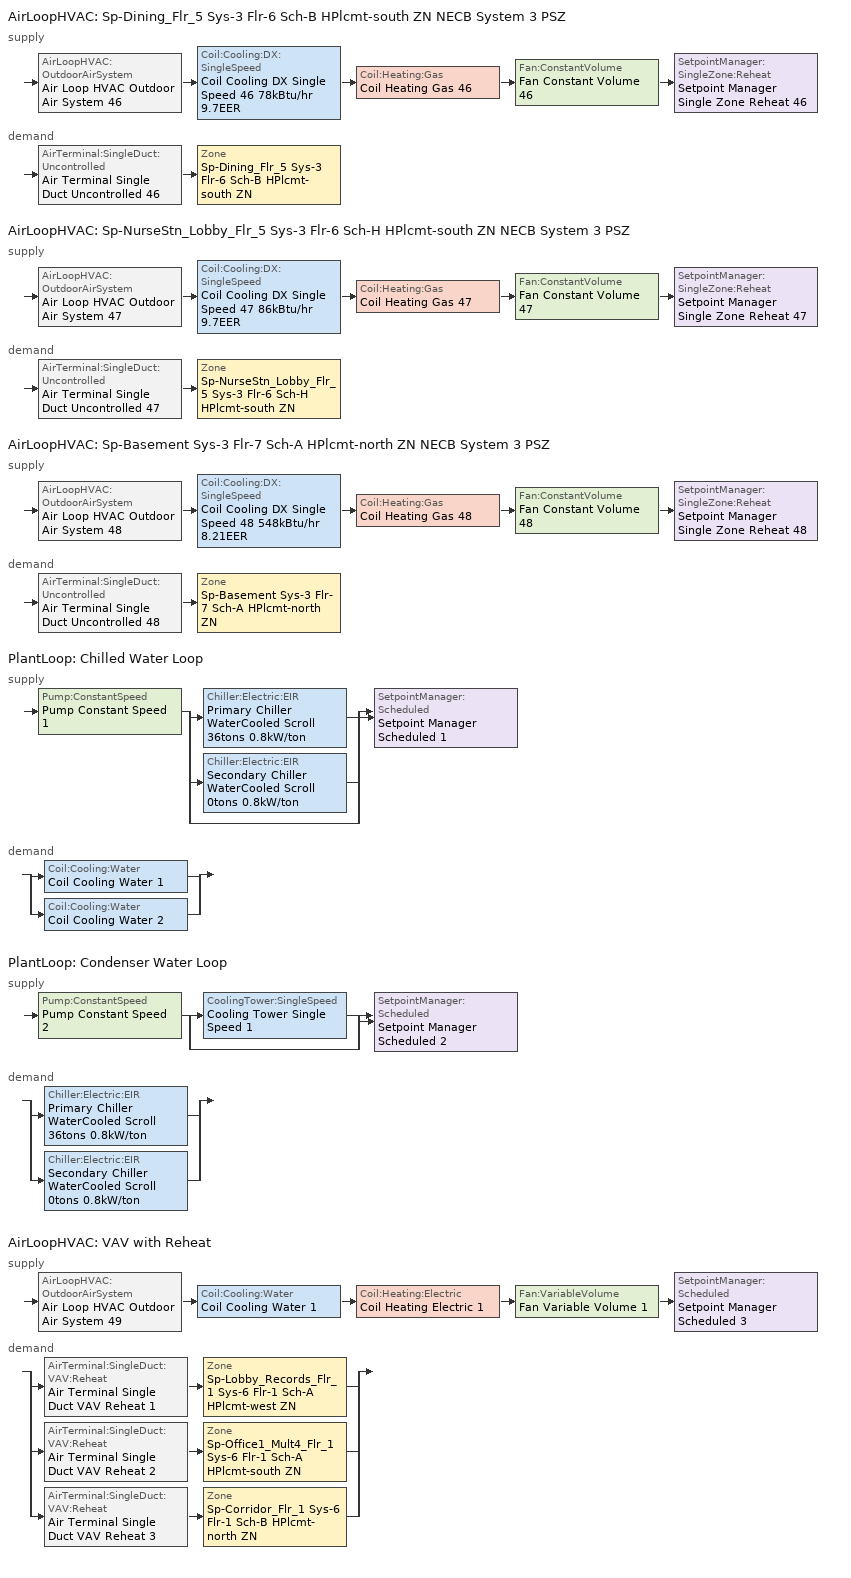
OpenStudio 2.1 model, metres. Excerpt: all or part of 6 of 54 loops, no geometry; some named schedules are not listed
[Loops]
AirLoopHVAC 'Sp-Dining_Flr_5 Sys-3 Flr-6 Sch-B HPlcmt-south ZN NECB System 3 PSZ'
 supply: AirLoopHVAC:OutdoorAirSystem 'Air Loop HVAC Outdoor Air System 46' > Coil:Cooling:DX:SingleSpeed 'Coil Cooling DX Single Speed 46 78kBtu/hr 9.7EER' > Coil:Heating:Gas 'Coil Heating Gas 46' > Fan:ConstantVolume 'Fan Constant Volume 46' > SetpointManager:SingleZone:Reheat 'Setpoint Manager Single Zone Reheat 46'
 demand: AirTerminal:SingleDuct:Uncontrolled 'Air Terminal Single Duct Uncontrolled 46' > Zone 'Sp-Dining_Flr_5 Sys-3 Flr-6 Sch-B HPlcmt-south ZN'
AirLoopHVAC 'Sp-NurseStn_Lobby_Flr_5 Sys-3 Flr-6 Sch-H HPlcmt-south ZN NECB System 3 PSZ'
 supply: AirLoopHVAC:OutdoorAirSystem 'Air Loop HVAC Outdoor Air System 47' > Coil:Cooling:DX:SingleSpeed 'Coil Cooling DX Single Speed 47 86kBtu/hr 9.7EER' > Coil:Heating:Gas 'Coil Heating Gas 47' > Fan:ConstantVolume 'Fan Constant Volume 47' > SetpointManager:SingleZone:Reheat 'Setpoint Manager Single Zone Reheat 47'
 demand: AirTerminal:SingleDuct:Uncontrolled 'Air Terminal Single Duct Uncontrolled 47' > Zone 'Sp-NurseStn_Lobby_Flr_5 Sys-3 Flr-6 Sch-H HPlcmt-south ZN'
AirLoopHVAC 'Sp-Basement Sys-3 Flr-7 Sch-A HPlcmt-north ZN NECB System 3 PSZ'
 supply: AirLoopHVAC:OutdoorAirSystem 'Air Loop HVAC Outdoor Air System 48' > Coil:Cooling:DX:SingleSpeed 'Coil Cooling DX Single Speed 48 548kBtu/hr 8.21EER' > Coil:Heating:Gas 'Coil Heating Gas 48' > Fan:ConstantVolume 'Fan Constant Volume 48' > SetpointManager:SingleZone:Reheat 'Setpoint Manager Single Zone Reheat 48'
 demand: AirTerminal:SingleDuct:Uncontrolled 'Air Terminal Single Duct Uncontrolled 48' > Zone 'Sp-Basement Sys-3 Flr-7 Sch-A HPlcmt-north ZN'
PlantLoop 'Chilled Water Loop'
 supply: Pump:ConstantSpeed 'Pump Constant Speed 1' > split
  | Chiller:Electric:EIR 'Primary Chiller WaterCooled Scroll 36tons 0.8kW/ton'
  | Chiller:Electric:EIR 'Secondary Chiller WaterCooled Scroll 0tons 0.8kW/ton'
  | bypass
  join > SetpointManager:Scheduled 'Setpoint Manager Scheduled 1'
 demand: split
  | Coil:Cooling:Water 'Coil Cooling Water 1'
  | Coil:Cooling:Water 'Coil Cooling Water 2'
PlantLoop 'Condenser Water Loop'
 supply: Pump:ConstantSpeed 'Pump Constant Speed 2' > split
  | CoolingTower:SingleSpeed 'Cooling Tower Single Speed 1'
  | bypass
  join > SetpointManager:Scheduled 'Setpoint Manager Scheduled 2'
 demand: split
  | Chiller:Electric:EIR 'Primary Chiller WaterCooled Scroll 36tons 0.8kW/ton'
  | Chiller:Electric:EIR 'Secondary Chiller WaterCooled Scroll 0tons 0.8kW/ton'
AirLoopHVAC 'VAV with Reheat'
 supply: AirLoopHVAC:OutdoorAirSystem 'Air Loop HVAC Outdoor Air System 49' > Coil:Cooling:Water 'Coil Cooling Water 1' > Coil:Heating:Electric 'Coil Heating Electric 1' > Fan:VariableVolume 'Fan Variable Volume 1' > SetpointManager:Scheduled 'Setpoint Manager Scheduled 3'
 demand: split
  | AirTerminal:SingleDuct:VAV:Reheat 'Air Terminal Single Duct VAV Reheat 1' > Zone 'Sp-Lobby_Records_Flr_1 Sys-6 Flr-1 Sch-A HPlcmt-west ZN'
  | AirTerminal:SingleDuct:VAV:Reheat 'Air Terminal Single Duct VAV Reheat 2' > Zone 'Sp-Office1_Mult4_Flr_1 Sys-6 Flr-1 Sch-A HPlcmt-south ZN'
  | AirTerminal:SingleDuct:VAV:Reheat 'Air Terminal Single Duct VAV Reheat 3' > Zone 'Sp-Corridor_Flr_1 Sys-6 Flr-1 Sch-B HPlcmt-north ZN'
[Sizing:Zone] Zone Cooling Design Supply Air Temperature Input Method=SupplyAirTemperature; Zone Cooling Design Supply Air Temperature {C}=13; Zone Cooling Design Supply Air Temperature Difference {deltaC}=11.11; Zone Heating Design Supply Air Temperature Input Method=SupplyAirTemperature; Zone Heating Design Supply Air Temperature {C}=43; Zone Heating Design Supply Air Temperature Difference {deltaC}=11.11; Zone Cooling Design Supply Air Humidity Ratio {kg-H2O/kg-air}=0.0085; Zone Heating Design Supply Air Humidity Ratio {kg-H2O/kg-air}=0.008; Zone Heating Sizing Factor=1.3; Zone Cooling Sizing Factor=1.1; Cooling Design Air Flow Method=DesignDay; Heating Design Air Flow Method=DesignDay; Account for Dedicated Outdoor Air System=No; Dedicated Outdoor Air System Control Strategy=NeutralSupplyAir; Dedicated Outdoor Air Low Setpoint Temperature for Design {C}=autosize; Dedicated Outdoor Air High Setpoint Temperature for Design {C}=autosize
Sp-Dining_Flr_5 Sys-3 Flr-6 Sch-B HPlcmt-south ZN; Sp-NurseStn_Lobby_Flr_5 Sys-3 Flr-6 Sch-H HPlcmt-south ZN; Sp-Basement Sys-3 Flr-7 Sch-A HPlcmt-north ZN; Sp-Corridor_Flr_1 Sys-6 Flr-1 Sch-B HPlcmt-north ZN; Sp-Lobby_Records_Flr_1 Sys-6 Flr-1 Sch-A HPlcmt-west ZN; Sp-Office1_Mult4_Flr_1 Sys-6 Flr-1 Sch-A HPlcmt-south ZN
[Zone equipment]
Sp-Dining_Flr_5 Sys-3 Flr-6 Sch-B HPlcmt-south ZN: Air Terminal Single Duct Uncontrolled 46, Zone HVAC Baseboard Convective Water 46
Sp-NurseStn_Lobby_Flr_5 Sys-3 Flr-6 Sch-H HPlcmt-south ZN: Air Terminal Single Duct Uncontrolled 47, Zone HVAC Baseboard Convective Water 47
Sp-Basement Sys-3 Flr-7 Sch-A HPlcmt-north ZN: Air Terminal Single Duct Uncontrolled 48, Zone HVAC Baseboard Convective Water 48
Sp-Corridor_Flr_1 Sys-6 Flr-1 Sch-B HPlcmt-north ZN: Air Terminal Single Duct VAV Reheat 3, Zone HVAC Baseboard Convective Water 51
Sp-Lobby_Records_Flr_1 Sys-6 Flr-1 Sch-A HPlcmt-west ZN: Air Terminal Single Duct VAV Reheat 1, Zone HVAC Baseboard Convective Water 49
Sp-Office1_Mult4_Flr_1 Sys-6 Flr-1 Sch-A HPlcmt-south ZN: Air Terminal Single Duct VAV Reheat 2, Zone HVAC Baseboard Convective Water 50
[PlantLoop] Plant Loop Volume {m3}=Autocalculate; Load Distribution Scheme=Optimal
Chilled Water Loop; Condenser Water Loop
[Sizing:Plant] Loop Design Temperature Difference {deltaC}=6; Sizing Option=NonCoincident; Zone Timesteps in Averaging Window=1; Coincident Sizing Factor Mode=None
Name | Loop Type | Design Loop Exit Temperature {C}
Chilled Water Loop | Cooling | 7
Condenser Water Loop | Condenser | 29
[AirLoopHVAC] Design Supply Air Flow Rate {m3/s}=AutoSize
Name | Availability Schedule | Availability Manager
Sp-Dining_Flr_5 Sys-3 Flr-6 Sch-B HPlcmt-south ZN NECB System 3 PSZ | Sp-Dining_Flr_5 Sys-3 Flr-6 Sch-B HPlcmt-south ZN NECB System 3 PSZ Occ Sch | Availability Manager Night Cycle 8
Sp-NurseStn_Lobby_Flr_5 Sys-3 Flr-6 Sch-H HPlcmt-south ZN NECB System 3 PSZ | Sp-NurseStn_Lobby_Flr_5 Sys-3 Flr-6 Sch-H HPlcmt-south ZN NECB System 3 PSZ Occ Sch | Availability Manager Night Cycle 21
Sp-Basement Sys-3 Flr-7 Sch-A HPlcmt-north ZN NECB System 3 PSZ | Sp-Basement Sys-3 Flr-7 Sch-A HPlcmt-north ZN NECB System 3 PSZ Occ Sch | Availability Manager Night Cycle 1
VAV with Reheat | VAV with Reheat Occ Sch | Availability Manager Night Cycle 35
[Sizing:System] Type of Load to Size On=Sensible; Design Outdoor Air Flow Rate {m3/s}=Autosize; Preheat Design Temperature {C}=7; Preheat Design Humidity Ratio {kg-H2O/kg-Air}=0.008; Precool Design Temperature {C}=13; Precool Design Humidity Ratio {kg-H2O/kg-Air}=0.008; Central Cooling Design Supply Air Temperature {C}=13; Sizing Option=NonCoincident; 100% Outdoor Air in Cooling=No; 100% Outdoor Air in Heating=No; Central Cooling Design Supply Air Humidity Ratio {kg-H2O/kg-Air}=0.0085; Central Heating Design Supply Air Humidity Ratio {kg-H2O/kg-Air}=0.008; Cooling Design Air Flow Method=DesignDay; Cooling Design Air Flow Rate {m3/s}=0; Heating Design Air Flow Method=DesignDay; Heating Design Air Flow Rate {m3/s}=0; System Outdoor Air Method=ZoneSum; Zone Maximum Outdoor Air Fraction=1; Cooling Supply Air Flow Rate Per Floor Area {m3/s-m2}=0.00996765; Cooling Fraction of Autosized Cooling Supply Air Flow Rate=1; Cooling Supply Air Flow Rate Per Unit Cooling Capacity {m3/s-W}=3.94755e-05; Heating Supply Air Flow Rate Per Floor Area {m3/s-m2}=0.00996765; Heating Fraction of Autosized Heating Supply Air Flow Rate=1; Heating Fraction of Autosized Cooling Supply Air Flow Rate=1; Heating Supply Air Flow Rate Per Unit Heating Capacity {m3/s-W}=3.15882e-05; Cooling Design Capacity Method=CoolingDesignCapacity; Cooling Design Capacity {W}=autosize; Cooling Design Capacity Per Floor Area {W/m2}=234.7; Fraction of Autosized Cooling Design Capacity=1; Heating Design Capacity Method=HeatingDesignCapacity; Heating Design Capacity {W}=autosize; Heating Design Capacity Per Floor Area {W/m2}=157; Fraction of Autosized Heating Design Capacity=1; Central Cooling Capacity Control Method=OnOff
Name | Minimum System Air Flow Ratio | Central Heating Design Supply Air Temperature {C}
Sp-Dining_Flr_5 Sys-3 Flr-6 Sch-B HPlcmt-south ZN NECB System 3 PSZ; Sp-NurseStn_Lobby_Flr_5 Sys-3 Flr-6 Sch-H HPlcmt-south ZN NECB System 3 PSZ; Sp-Basement Sys-3 Flr-7 Sch-A HPlcmt-north ZN NECB System 3 PSZ | 1 | 43
VAV with Reheat | 0.3 | 13.1
[Fan:ConstantVolume] Availability Schedule=Always On Discrete; Fan Efficiency=0.39975; Pressure Rise {Pa}=640; Maximum Flow Rate {m3/s}=AutoSize; Motor Efficiency=0.615
Fan Constant Volume 46; Fan Constant Volume 47; Fan Constant Volume 48
[Coil:Heating:Gas] Availability Schedule=Always On Discrete; Gas Burner Efficiency=0.8; Nominal Capacity {W}=AutoSize; Parasitic Electric Load {W}=0; Parasitic Gas Load {W}=0
Coil Heating Gas 46; Coil Heating Gas 47; Coil Heating Gas 48
[Coil:Cooling:DX:SingleSpeed] Availability Schedule=Always On Discrete; Rated Total Cooling Capacity {W}=autosize; Rated Sensible Heat Ratio=autosize; Rated Air Flow Rate {m3/s}=autosize; Rated Evaporator Fan Power Per Volume Flow Rate {W/(m3/s)}=773.3; Condenser Type=AirCooled; Evaporative Condenser Effectiveness=0; Evaporative Condenser Air Flow Rate {m3/s}=Autosize; Evaporative Condenser Pump Rated Power Consumption {W}=Autosize; Crankcase Heater Capacity {W}=0; Maximum Outdoor Dry-Bulb Temperature for Crankcase Heater Operation {C}=0; Basin Heater Capacity {W/K}=0; Basin Heater Setpoint Temperature {C}=10
Name | Rated COP {W/W} | Total Cooling Capacity Function of Temperature Curve | Total Cooling Capacity Function of Flow Fraction Curve | Energy Input Ratio Function of Temperature Curve | Energy Input Ratio Function of Flow Fraction Curve | Part Load Fraction Correlation Curve
Coil Cooling DX Single Speed 46 78kBtu/hr 9.7EER | 3.33761 | DXCOOL-NECB2011-REF-CAPFT 40 | DXCOOL-NECB2011-REF-CAPFFLOW 40 | DXCOOL-NECB2011-REF-COOLEIRFT 40 | DXCOOL-NECB2011-REF-COOLEIRFFLOW 40 | DXCOOL-NECB2011-REF-COOLPLFFPLR 40
Coil Cooling DX Single Speed 47 86kBtu/hr 9.7EER | 3.34403 | DXCOOL-NECB2011-REF-CAPFT 41 | DXCOOL-NECB2011-REF-CAPFFLOW 41 | DXCOOL-NECB2011-REF-COOLEIRFT 41 | DXCOOL-NECB2011-REF-COOLEIRFFLOW 41 | DXCOOL-NECB2011-REF-COOLPLFFPLR 41
Coil Cooling DX Single Speed 48 548kBtu/hr 8.21EER | 3.12743 | DXCOOL-NECB2011-REF-CAPFT 42 | DXCOOL-NECB2011-REF-CAPFFLOW 42 | DXCOOL-NECB2011-REF-COOLEIRFT 42 | DXCOOL-NECB2011-REF-COOLEIRFFLOW 42 | DXCOOL-NECB2011-REF-COOLPLFFPLR 42
[Controller:OutdoorAir] Minimum Outdoor Air Flow Rate {m3/s}=0; Maximum Outdoor Air Flow Rate {m3/s}=Autosize; Economizer Control Type=DifferentialEnthalpy; Economizer Control Action Type=ModulateFlow; Lockout Type=NoLockout; Minimum Limit Type=FixedMinimum; High Humidity Control=No; Heat Recovery Bypass Control Type=BypassWhenWithinEconomizerLimits
Name | Minimum Outdoor Air Schedule | Controller Mechanical Ventilation
Controller Outdoor Air 46 | Sp-Dining_Flr_5 Sys-3 Flr-6 Sch-B HPlcmt-south ZN NECB System 3 PSZ Occ Sch | Controller Mechanical Ventilation 46
Controller Outdoor Air 47 | Sp-NurseStn_Lobby_Flr_5 Sys-3 Flr-6 Sch-H HPlcmt-south ZN NECB System 3 PSZ Occ Sch | Controller Mechanical Ventilation 47
Controller Outdoor Air 48 | Sp-Basement Sys-3 Flr-7 Sch-A HPlcmt-north ZN NECB System 3 PSZ Occ Sch | Controller Mechanical Ventilation 48
Controller Outdoor Air 49 | VAV with Reheat Occ Sch | Controller Mechanical Ventilation 49
[Controller:MechanicalVentilation] Availability Schedule=Always On Discrete; System Outdoor Air Method=ZoneSum
Controller Mechanical Ventilation 46; Controller Mechanical Ventilation 47; Controller Mechanical Ventilation 48; Controller Mechanical Ventilation 49
[AirLoopHVAC:OutdoorAirSystem]
Name | Controller
Air Loop HVAC Outdoor Air System 46 | Controller Outdoor Air 46
Air Loop HVAC Outdoor Air System 47 | Controller Outdoor Air 47
Air Loop HVAC Outdoor Air System 48 | Controller Outdoor Air 48
Air Loop HVAC Outdoor Air System 49 | Controller Outdoor Air 49
[SetpointManager:SingleZone:Reheat] Minimum Supply Air Temperature {C}=13; Maximum Supply Air Temperature {C}=43
Name | Control Zone
Setpoint Manager Single Zone Reheat 46 | Sp-Dining_Flr_5 Sys-3 Flr-6 Sch-B HPlcmt-south ZN
Setpoint Manager Single Zone Reheat 47 | Sp-NurseStn_Lobby_Flr_5 Sys-3 Flr-6 Sch-H HPlcmt-south ZN
Setpoint Manager Single Zone Reheat 48 | Sp-Basement Sys-3 Flr-7 Sch-A HPlcmt-north ZN
[AirTerminal:SingleDuct:Uncontrolled] Availability Schedule=Always On Discrete; Maximum Air Flow Rate {m3/s}=AutoSize
Air Terminal Single Duct Uncontrolled 46; Air Terminal Single Duct Uncontrolled 47; Air Terminal Single Duct Uncontrolled 48
[Pump:ConstantSpeed] Rated Flow Rate {m3/s}=autosize; Rated Pump Head {Pa}=179352; Rated Power Consumption {W}=autosize; Fraction of Motor Inefficiencies to Fluid Stream=0; Pump Control Type=Intermittent
Name | Motor Efficiency
Pump Constant Speed 1 | 0.865
Pump Constant Speed 2 | 0.895
[Chiller:Electric:EIR] Reference COP {W/W}=4.5032; Minimum Part Load Ratio=0.25; Minimum Unloading Ratio=0.25; Condenser Type=WaterCooled; Chiller Flow Mode=LeavingSetpointModulated; Design Heat Recovery Water Flow Rate {m3/s}=0; Sizing Factor=1; Basin Heater Capacity {W/K}=0; Basin Heater Setpoint Temperature {C}=10
Name | Reference Capacity {W} | Cooling Capacity Function of Temperature Curve | Electric Input to Cooling Output Ratio Function of Temperature Curve | Electric Input to Cooling Output Ratio Function of Part Load Ratio Curve
Primary Chiller WaterCooled Scroll 36tons 0.8kW/ton | 125458 | WaterCooled_Scroll_CAPFT_NECB2011 | WaterCooled_Scroll_EIRFT_NECB2011 | WaterCooled_Scroll_EIRFPLR_NECB2011
Secondary Chiller WaterCooled Scroll 0tons 0.8kW/ton | 0.001 | WaterCooled_Scroll_CAPFT_NECB2011 1 | WaterCooled_Scroll_EIRFT_NECB2011 1 | WaterCooled_Scroll_EIRFPLR_NECB2011 1
[SetpointManager:Scheduled] Control Variable=Temperature
Name | Schedule
Setpoint Manager Scheduled 1 | CHW Temp
Setpoint Manager Scheduled 2 | CW Temp
Setpoint Manager Scheduled 3 | Supply Air Temp
[CoolingTower:SingleSpeed]
Cooling Tower Single Speed 1: Design Water Flow Rate {m3/s}=autosize; Design Air Flow Rate {m3/s}=autosize; Fan Power at Design Air Flow Rate {W}=2299.76; U-Factor Times Area Value at Design Air Flow Rate {W/K}=autosize; Air Flow Rate in Free Convection Regime {m3/s}=autosize; U-Factor Times Area Value at Free Convection Air Flow Rate {W/K}=autosize; Performance Input Method=UFactorTimesAreaAndDesignWaterFlowRate; Free Convection Capacity {W}=0; Basin Heater Capacity {W/K}=0; Evaporation Loss Mode=LossFactor; Evaporation Loss Factor {percent/K}=0.2; Drift Loss Percent {percent}=0.008; Blowdown Calculation Mode=ConcentrationRatio; Blowdown Concentration Ratio=3; Capacity Control=FanCycling; Number of Cells=1; Cell Control=MinimalCell; Cell Minimum  Water Flow Rate Fraction=0.33; Cell Maximum Water Flow Rate Fraction=2.5; Sizing Factor=1
[Fan:VariableVolume]
Fan Variable Volume 1: Availability Schedule=Always On Discrete; Fan Efficiency=0.549965; Pressure Rise {Pa}=1458.33; Maximum Flow Rate {m3/s}=Autosize; Fan Power Minimum Flow Rate Input Method=Fraction; Fan Power Minimum Flow Fraction=0.5; Fan Power Minimum Air Flow Rate {m3/s}=0; Motor Efficiency=0.8461; Motor In Airstream Fraction=1; Fan Power Coefficient 1=-4.1457; Fan Power Coefficient 2=16.803; Fan Power Coefficient 3=-19.471; Fan Power Coefficient 4=7.8488; Fan Power Coefficient 5=0
[Coil:Heating:Electric] Availability Schedule=Always On Discrete
Coil Heating Electric 1; Coil Heating Electric 2; Coil Heating Electric 3; Coil Heating Electric 4
[Coil:Cooling:Water] Availability Schedule=Always On Discrete
Coil Cooling Water 1; Coil Cooling Water 2
[Controller:WaterCoil] Action=Reverse; Minimum Actuated Flow {m3/s}=0
Name | Water Coil
Controller Water Coil 1 | Coil Cooling Water 1
Controller Water Coil 2 | Coil Cooling Water 2
[AirTerminal:SingleDuct:VAV:Reheat] Availability Schedule=Always On Discrete; Maximum Air Flow Rate {m3/s}=AutoSize; Zone Minimum Air Flow Input Method=Constant; Constant Minimum Air Flow Fraction=0.3; Maximum Hot Water or Steam Flow Rate {m3/s}=AutoSize; Minimum Hot Water or Steam Flow Rate {m3/s}=0; Convergence Tolerance=0.001; Damper Heating Action=Normal; Maximum Flow per Zone Floor Area During Reheat {m3/s-m2}=AutoSize; Maximum Flow Fraction During Reheat=AutoSize; Maximum Reheat Air Temperature {C}=43; Control For Outdoor Air=No
Name | Fixed Minimum Air Flow Rate {m3/s} | Reheat Coil
Air Terminal Single Duct VAV Reheat 1 | 2.94962 | Coil Heating Electric 2
Air Terminal Single Duct VAV Reheat 2 | 0.0278709 | Coil Heating Electric 3
Air Terminal Single Duct VAV Reheat 3 | 1.13806 | Coil Heating Electric 4
[AvailabilityManager:NightCycle] Control Type=CycleOnAny; Thermostat Tolerance {deltaC}=1; Cycling Run Time {s}=3600
Availability Manager Night Cycle 1; Availability Manager Night Cycle 8; Availability Manager Night Cycle 21; Availability Manager Night Cycle 35
[Schedule:Ruleset]
Name | Default Day Schedule | Summer Design Day Schedule | Winter Design Day Schedule
CHW Temp | Schedule Day 3
CW Temp | Schedule Day 4
Supply Air Temp | Supply Air Temp Default
Sp-Basement Sys-3 Flr-7 Sch-A HPlcmt-north ZN NECB System 3 PSZ Occ Sch | Sp-Basement Sys-3 Flr-7 Sch-A HPlcmt-north ZN NECB System 3 PSZ Occ Sch Default | Sp-Basement Sys-3 Flr-7 Sch-A HPlcmt-north ZN NECB System 3 PSZ Occ Sch Summer Design Day | Sp-Basement Sys-3 Flr-7 Sch-A HPlcmt-north ZN NECB System 3 PSZ Occ Sch Winter Design Day
Sp-Dining_Flr_5 Sys-3 Flr-6 Sch-B HPlcmt-south ZN NECB System 3 PSZ Occ Sch | Sp-Dining_Flr_5 Sys-3 Flr-6 Sch-B HPlcmt-south ZN NECB System 3 PSZ Occ Sch Default | Sp-Dining_Flr_5 Sys-3 Flr-6 Sch-B HPlcmt-south ZN NECB System 3 PSZ Occ Sch Summer Design Day | Sp-Dining_Flr_5 Sys-3 Flr-6 Sch-B HPlcmt-south ZN NECB System 3 PSZ Occ Sch Winter Design Day
Sp-NurseStn_Lobby_Flr_5 Sys-3 Flr-6 Sch-H HPlcmt-south ZN NECB System 3 PSZ Occ Sch | Sp-NurseStn_Lobby_Flr_5 Sys-3 Flr-6 Sch-H HPlcmt-south ZN NECB System 3 PSZ Occ Sch Default | Sp-NurseStn_Lobby_Flr_5 Sys-3 Flr-6 Sch-H HPlcmt-south ZN NECB System 3 PSZ Occ Sch Summer Design Day | Sp-NurseStn_Lobby_Flr_5 Sys-3 Flr-6 Sch-H HPlcmt-south ZN NECB System 3 PSZ Occ Sch Winter Design Day
VAV with Reheat Occ Sch | VAV with Reheat Occ Sch Default | VAV with Reheat Occ Sch Summer Design Day | VAV with Reheat Occ Sch Winter Design Day
[Schedule:Day]
Sp-Dining_Flr_5 Sys-3 Flr-6 Sch-B HPlcmt-south ZN NECB System 3 PSZ Occ Sch Default; Sp-Dining_Flr_5 Sys-3 Flr-6 Sch-B HPlcmt-south ZN NECB System 3 PSZ Occ Sch Winter Design Day; Sp-Dining_Flr_5 Sys-3 Flr-6 Sch-B HPlcmt-south ZN NECB System 3 PSZ Occ Sch Summer Design Day: 24, 0, 1
[Schedule:Rule] Schedule Ruleset=Sp-Dining_Flr_5 Sys-3 Flr-6 Sch-B HPlcmt-south ZN NECB System 3 PSZ Occ Sch; Date Specification Type=DateRange; Start Month=1; Start Day=1; End Month=12
Name | Rule Order | Day Schedule | Apply Monday | End Day | Apply Tuesday | Apply Wednesday | Apply Thursday
Sp-Dining_Flr_5 Sys-3 Flr-6 Sch-B HPlcmt-south ZN NECB System 3 PSZ Occ Sch Monday Rule | 6 | Sp-Dining_Flr_5 Sys-3 Flr-6 Sch-B HPlcmt-south ZN NECB System 3 PSZ Occ Sch Monday | Yes | 25
Sp-Dining_Flr_5 Sys-3 Flr-6 Sch-B HPlcmt-south ZN NECB System 3 PSZ Occ Sch Tuesday Rule | 5 | Sp-Dining_Flr_5 Sys-3 Flr-6 Sch-B HPlcmt-south ZN NECB System 3 PSZ Occ Sch Tuesday |  | 26 | Yes
Sp-Dining_Flr_5 Sys-3 Flr-6 Sch-B HPlcmt-south ZN NECB System 3 PSZ Occ Sch Wednesday Rule | 4 | Sp-Dining_Flr_5 Sys-3 Flr-6 Sch-B HPlcmt-south ZN NECB System 3 PSZ Occ Sch Wednesday |  | 27 |  | Yes
Sp-Dining_Flr_5 Sys-3 Flr-6 Sch-B HPlcmt-south ZN NECB System 3 PSZ Occ Sch Thursday Rule | 3 | Sp-Dining_Flr_5 Sys-3 Flr-6 Sch-B HPlcmt-south ZN NECB System 3 PSZ Occ Sch Thursday |  | 28 |  |  | Yes
[Schedule:Constant]
Always On Discrete: Value=1
[Curve:Biquadratic] Minimum Value of y=24
Name | Coefficient1 Constant | Coefficient2 x | Coefficient3 x**2 | Coefficient4 y | Coefficient5 y**2 | Coefficient6 x*y | Minimum Value of x | Maximum Value of x | Maximum Value of y
DXCOOL-NECB2011-REF-CAPFT 40; DXCOOL-NECB2011-REF-CAPFT 41; DXCOOL-NECB2011-REF-CAPFT 42 | 0.867905 | 0.0142459 | 0.00055436 | -0.0075575 | 3.3e-05 | -0.0001918 | 13 | 24 | 46
DXCOOL-NECB2011-REF-COOLEIRFT 40; DXCOOL-NECB2011-REF-COOLEIRFT 41; DXCOOL-NECB2011-REF-COOLEIRFT 42 | 0.116936 | 0.0284933 | -0.0004112 | 0.0214108 | 0.00016103 | -0.0006791 | 13 | 24 | 46
WaterCooled_Scroll_CAPFT_NECB2011; WaterCooled_Scroll_CAPFT_NECB2011 1 | 0.94418 | 0.0337102 | 9.75564e-05 | -0.00322114 | -4.91832e-05 | -0.000177584 | 5 | 10 | 35
WaterCooled_Scroll_EIRFT_NECB2011; WaterCooled_Scroll_EIRFT_NECB2011 1 | 0.727393 | -0.0118922 | 0.000541177 | 0.00187934 | 0.000473461 | -0.000711472 | 5 | 10 | 35
[Curve:Quadratic] Minimum Value of x=0; Maximum Value of x=1
Name | Coefficient1 Constant | Coefficient2 x | Coefficient3 x**2
DXCOOL-NECB2011-REF-CAPFFLOW 40; DXCOOL-NECB2011-REF-COOLEIRFFLOW 40; DXCOOL-NECB2011-REF-CAPFFLOW 41; DXCOOL-NECB2011-REF-COOLEIRFFLOW 41; DXCOOL-NECB2011-REF-CAPFFLOW 42; DXCOOL-NECB2011-REF-COOLEIRFFLOW 42 | 1 | 0 | 0
WaterCooled_Scroll_EIRFPLR_NECB2011; WaterCooled_Scroll_EIRFPLR_NECB2011 1 | 0.04412 | 0.640367 | 0.319555
[Curve:Cubic] Coefficient1 Constant=0.0277; Coefficient2 x=4.9151; Coefficient3 x**2=-8.184; Coefficient4 x**3=4.2702; Minimum Value of x=0.7; Maximum Value of x=1
DXCOOL-NECB2011-REF-COOLPLFFPLR 40; DXCOOL-NECB2011-REF-COOLPLFFPLR 41; DXCOOL-NECB2011-REF-COOLPLFFPLR 42
